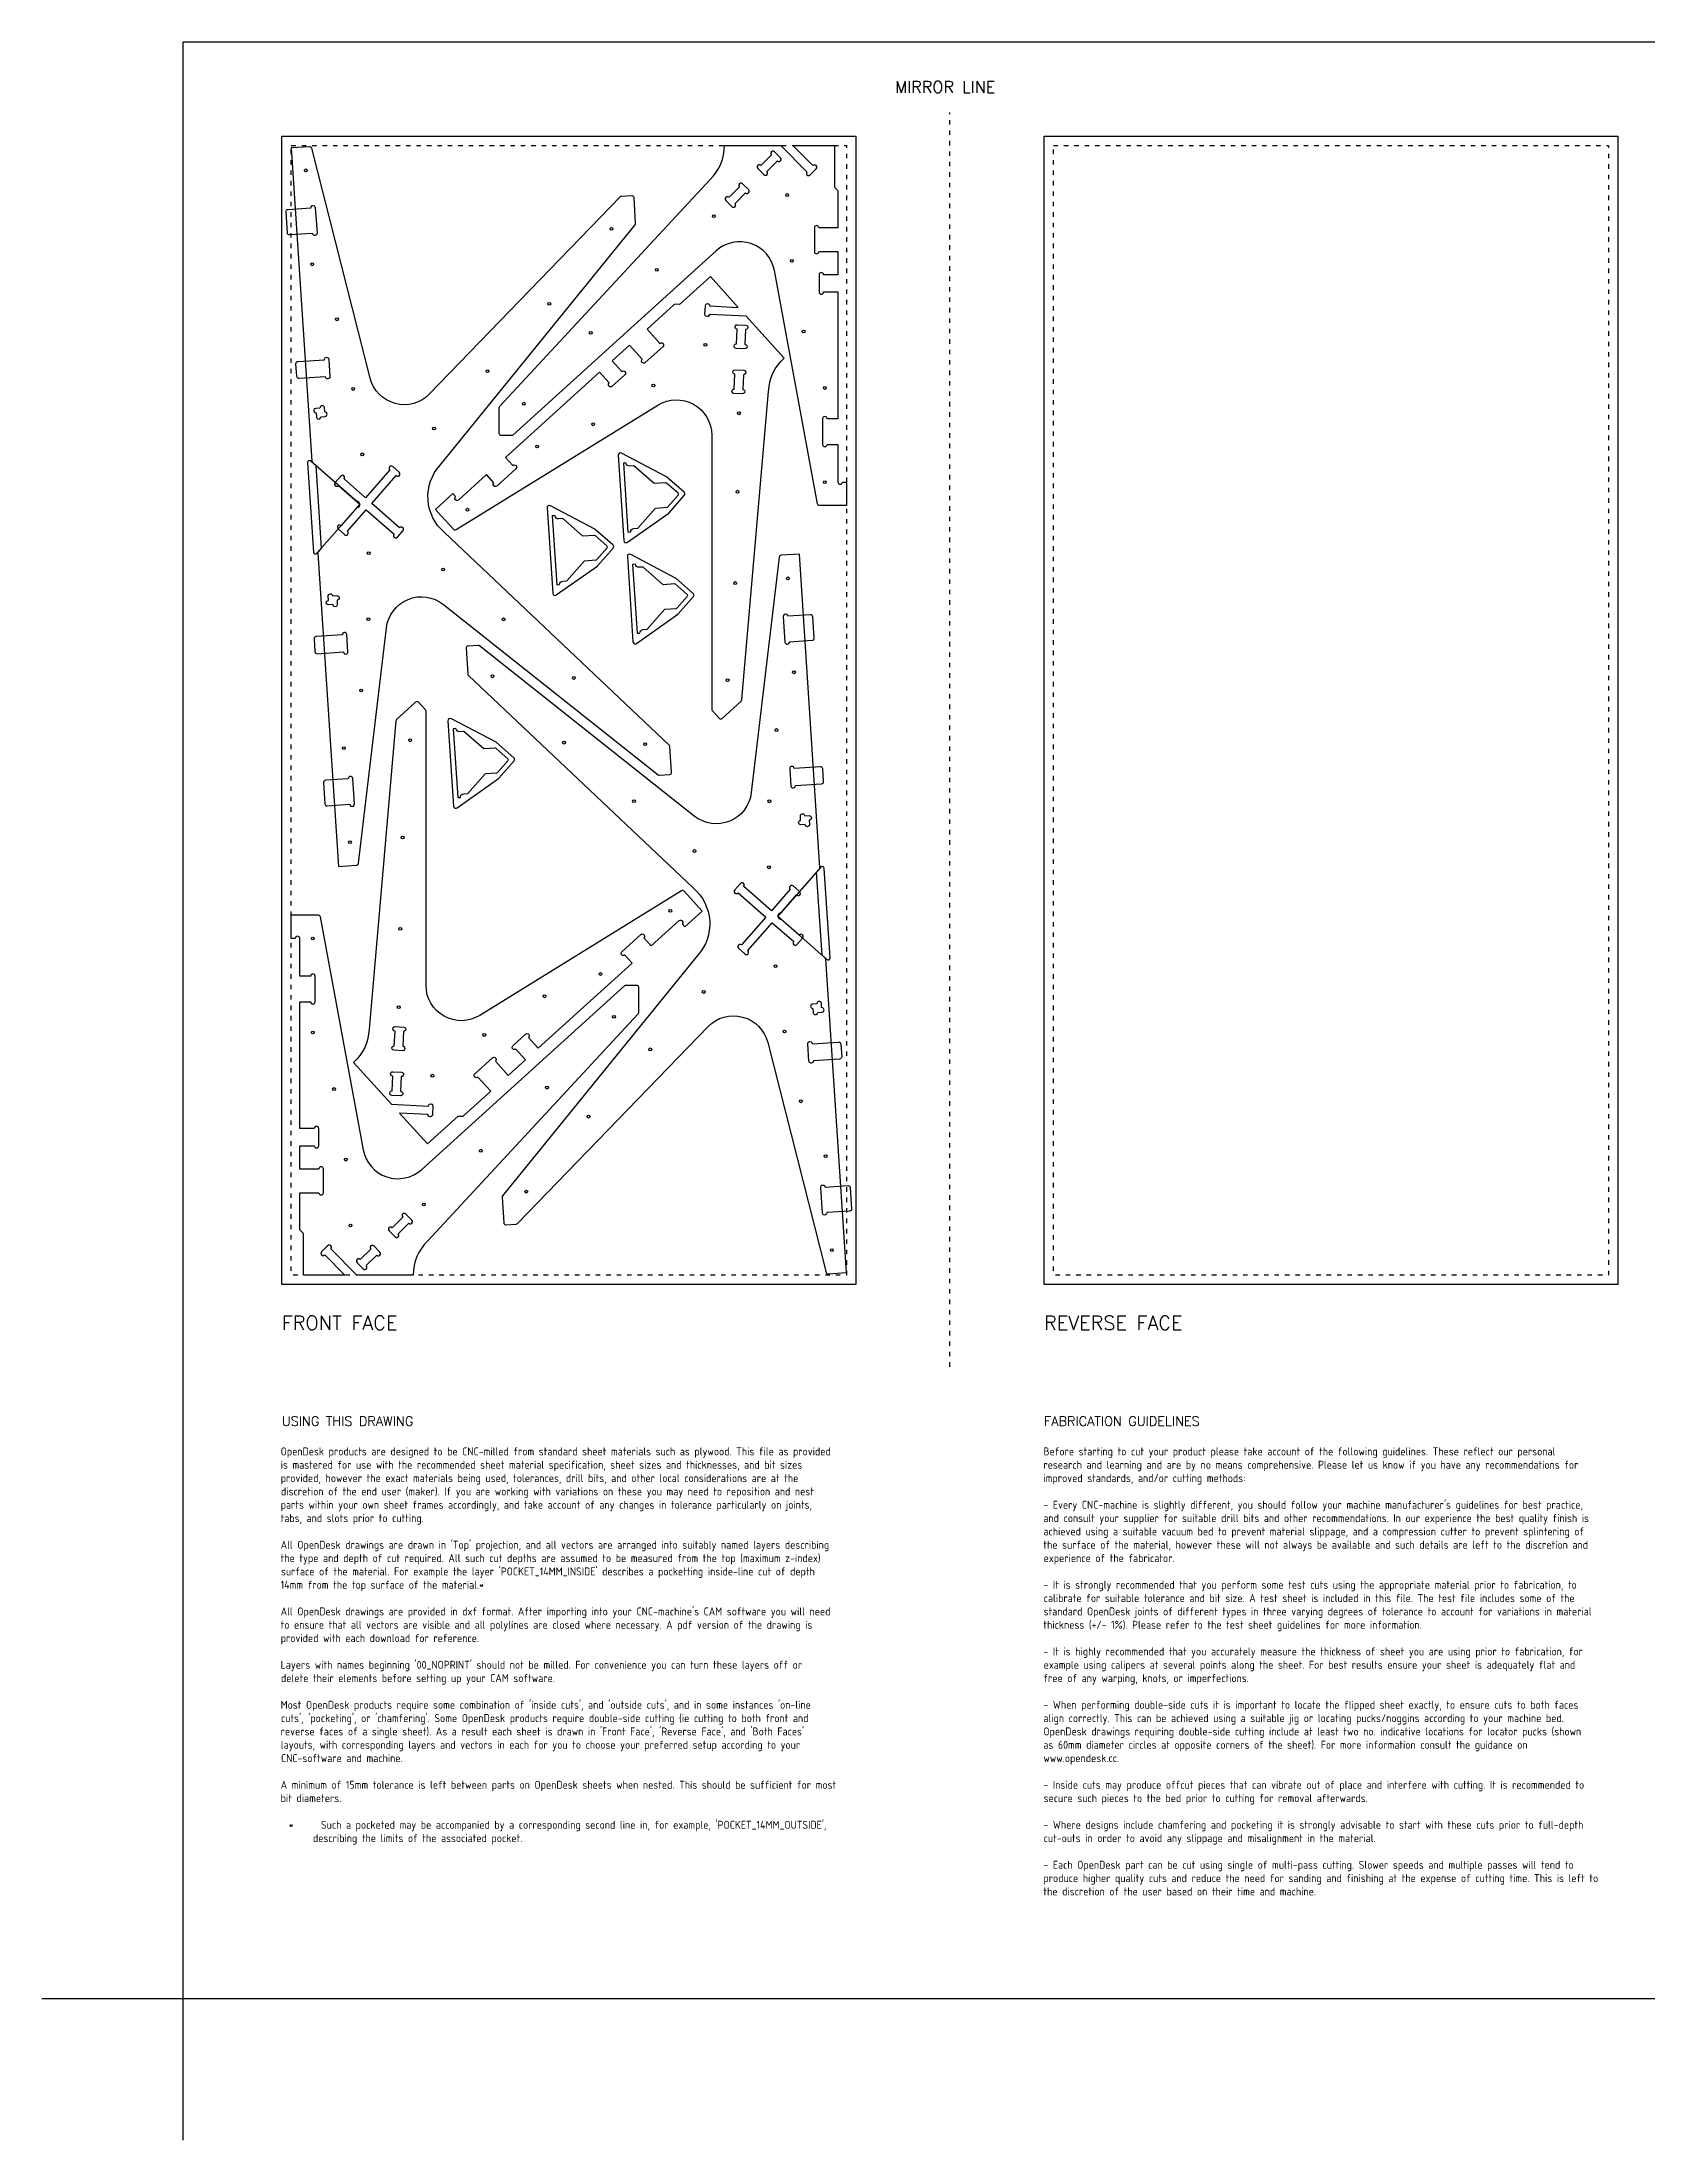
# Model space of a CAD drawing. Extents: x -300 to 5880, y -300 to 4158.
# Drawn here: x -300 to 3112, y -300 to 4158 of the extents above; entities that cross this region are included whole.
import ezdxf
from ezdxf.enums import TextEntityAlignment as Align

# ---------------------------------------------------------------- set-up
doc = ezdxf.new("R2010")
doc.units = 0
doc.header["$MEASUREMENT"] = 0
doc.linetypes.add('DGN_STYLE_5', pattern=[22.17944, 9.505474, -12.673965])
for name, color, linetype in [('00-NOPRINT_TEXT', 7, 'CONTINUOUS'), ('00_NOPRINT_TOLERANCE', 7, 'DGN_STYLE_5'), ('BOARD_$TH-NOMINAL', 3, 'CONTINUOUS'), ('TOP-CUT-INSIDE_18MM', 1, 'CONTINUOUS'), ('TOP-CUT-OUTSIDE_18MM', 220, 'CONTINUOUS'), ('TOP-HOLE-6MM-DIAM_14MM', 220, 'CONTINUOUS'), ('TOP-POCKET-INSIDE_06MM', 6, 'CONTINUOUS'), ('TOP-POCKET-INSIDE_12MM', 140, 'CONTINUOUS')]:
    doc.layers.add(name, color=color, linetype=linetype)
doc.styles.add('OD-ISOCP-17', font='isocp.shx', dxfattribs={"height": 17})
doc.styles.add('OD-SIMPLEX-20', font='simplex.shx', dxfattribs={"height": 20})
doc.styles.add('OD-SIMPLEX-25', font='simplex.shx', dxfattribs={"height": 25})
doc.styles.add('OD-SIMPLEX-30', font='simplex.shx', dxfattribs={"height": 30})

# ---------------------------------------------------------------- blocks, each defined once
blk = doc.blocks.new('*U2')
at = {"layer": '00-NOPRINT_TEXT', "style": 'OD-SIMPLEX-25'}
blk.add_text('MIRROR LINE', height=25, dxfattribs=at).set_placement((1513.3, 4049.9))

msp = doc.modelspace()

# ---------------------------------------------------------------- linework, layer by layer
at = {"layer": '00-NOPRINT_TEXT', "flags": 128}
msp.add_lwpolyline([(0, 4158), (5880, 4158), (5880, 0), (0, 0)], close=True, dxfattribs=at)
msp.add_lwpolyline([(0, -300), (0, 0), (-300, 0)], dxfattribs=at)
at = {"layer": '00_NOPRINT_TOLERANCE'}
msp.add_line((1630, 1343.2), (1630, 4008), dxfattribs=at)
at = {"layer": '00_NOPRINT_TOLERANCE', "flags": 128}
for points in [[(210, 3958), (1430, 3958), (1430, 1518), (210, 1518)], [(230, 3938), (1410, 3938), (1410, 1538), (230, 1538)], [(1830, 3958), (3050, 3958), (3050, 1518), (1830, 1518)], [(1850, 3938), (3030, 3938), (3030, 1538), (1850, 1538)]]:
    msp.add_lwpolyline(points, close=True, dxfattribs=at)
at = {"layer": 'BOARD_$TH-NOMINAL', "flags": 128}
for points in [[(210, 3958), (1430, 3958), (1430, 1518), (210, 1518)], [(1830, 3958), (3050, 3958), (3050, 1518), (1830, 1518)]]:
    msp.add_lwpolyline(points, close=True, dxfattribs=at)
at = {"layer": 'TOP-CUT-INSIDE_18MM'}
for points in [[(1263.3, 3905.2, 1.005316), (1270, 3911.9), (1257.2, 3924.7, 1.005316), (1250.5, 3918), (1228.3, 3895.8, 1.005316), (1221.6, 3889.2), (1234.5, 3876.3, 1.005316), (1241.1, 3883)], [(1195.5, 3837.4, 1.005316), (1202.2, 3844), (1189.3, 3856.9, 1.005316), (1182.7, 3850.2), (1160.4, 3827.9, 1.005316), (1153.7, 3821.3), (1166.6, 3808.4, 1.005316), (1173.2, 3815.1)], [(1177.7, 3547.8, -1.005316), (1178.1, 3557.2), (1196.3, 3556.3, -1.005316), (1195.8, 3546.9), (1194.3, 3515.5, -1.005316), (1193.9, 3506), (1175.7, 3506.9, -1.005316), (1176.2, 3516.4)], [(1173, 3451.9, -1.005316), (1173.4, 3461.3), (1191.6, 3460.4, -1.005316), (1191.1, 3451), (1189.5, 3419.6, -1.005316), (1189.1, 3410.2), (1171, 3411.1, -1.005316), (1171.5, 3420.5)], [(387.7, 3189.5), (342.1, 3229.5, 1.005316), (335.1, 3235.7), (323.1, 3222, 1.005316), (330.2, 3215.8), (375.7, 3175.9), (335.8, 3130.4, 1.005316), (329.5, 3123.3), (343.2, 3111.3, 1.005316), (349.4, 3118.4), (389.3, 3164), (448.4, 3112.2, 1.005316), (455.5, 3105.9), (467.5, 3119.6, 1.005316), (460.3, 3125.8), (401.3, 3177.6), (453.1, 3236.7, 1.005316), (459.3, 3243.7), (445.7, 3255.7, 1.005316), (439.5, 3248.6)], [(1252.3, 2286.5), (1297.9, 2246.5, 1.005316), (1304.9, 2240.3), (1316.9, 2254, 1.005316), (1309.8, 2260.2), (1264.3, 2300.1), (1304.2, 2345.6, 1.005316), (1310.5, 2352.7), (1296.8, 2364.7, 1.005316), (1290.6, 2357.6), (1250.7, 2312), (1191.6, 2363.8, 1.005316), (1184.5, 2370.1), (1172.5, 2356.4, 1.005316), (1179.7, 2350.2), (1238.7, 2298.4), (1186.9, 2239.3, 1.005316), (1180.7, 2232.3), (1194.3, 2220.3, 1.005316), (1200.5, 2227.4)], [(467, 2024.1, -1.005316), (466.6, 2014.7), (448.4, 2015.6, -1.005316), (448.9, 2025), (450.5, 2056.4, -1.005316), (450.9, 2065.8), (469, 2064.9, -1.005316), (468.5, 2055.5)], [(462.3, 1928.2, -1.005316), (461.9, 1918.8), (443.7, 1919.7, -1.005316), (444.2, 1929.1), (445.7, 1960.5, -1.005316), (446.1, 1970), (464.3, 1969.1, -1.005316), (463.8, 1959.6)], [(444.5, 1638.6, 1.005316), (437.8, 1632), (450.7, 1619.1, 1.005316), (457.3, 1625.8), (479.6, 1648.1, 1.005316), (486.3, 1654.7), (473.4, 1667.6, 1.005316), (466.8, 1660.9)], [(376.7, 1570.8, 1.005316), (370, 1564.1), (382.8, 1551.3, 1.005316), (389.5, 1558), (411.7, 1580.2, 1.005316), (418.4, 1586.8), (405.5, 1599.7, 1.005316), (398.9, 1593)]]:
    msp.add_lwpolyline(points, format="xyb", close=True, dxfattribs=at)
at = {"layer": 'TOP-CUT-OUTSIDE_18MM'}
for points in [[(273.4, 3932.3, 0.353186), (268.8, 3935.5), (230, 3933), (273.6, 3267.2, 0.198908), (275.2, 3264.1), (281.9, 3258.2), (293.5, 3082.1), (287.5, 3075.3, 0.198908), (286.4, 3072.1), (330.1, 2406.3), (368.8, 2408.8, 0.369893), (373, 2412.9), (432.2, 2913.1, -0.5872), (553.3, 2963), (1009.7, 2600.9, 0.165352), (1012.5, 2600.1), (1034.3, 2601.5, 0.414214), (1038.5, 2606.3), (1034.9, 2660.7, 0.203331), (1033.4, 2663.9), (555.8, 3115.6, -0.203449), (520.7, 3185.4, -0.203212), (546.4, 3259.1), (960.9, 3769.4, 0.203331), (962, 3772.7), (958.5, 3827.1, 0.414214), (953.7, 3831.3), (931.9, 3829.9, 0.172547), (929.1, 3828.7), (524, 3410.1, -0.587205), (397.4, 3443.8)], [(1270.5, 3938), (1326.1, 3882.4, 1.005316), (1332.8, 3875.7), (1345.6, 3888.5, 1.005316), (1338.9, 3895.2), (1296.1, 3938), (1384.3, 3938), (1384.3, 3849.8), (1390.7, 3843.4, -0.198908), (1392, 3840.2), (1392, 3763.2), (1351.3, 3763.2, 1), (1341.8, 3763.2), (1341.8, 3712.8, 1), (1351.3, 3712.8), (1392, 3712.8), (1392, 3663.2), (1361.3, 3663.2, 1), (1351.8, 3663.2), (1351.8, 3626.8, 1), (1361.3, 3626.8), (1392, 3626.8), (1392, 3357.4), (1368.8, 3357.4, 1), (1359.3, 3357.4), (1359.3, 3303, 1), (1368.8, 3303), (1392, 3303), (1392, 3223, 1), (1401.5, 3223), (1410, 3223), (1410, 3173), (1392, 3173), (1353.1, 3173, -0.369893), (1348.7, 3176.8), (1256.9, 3672.1, 0.5872), (1132.8, 3714), (701.1, 3322.7, -0.165352), (698.3, 3321.8), (676.5, 3321.8, -0.414214), (672, 3326.3), (672, 3380.8, -0.203331), (673.4, 3384), (1120.3, 3866.1, 0.203449), (1150.9, 3938)], [(1197.2, 3575.1), (1118.6, 3578.9, -1.005316), (1109.2, 3579.3), (1110.1, 3597.5, -1.005316), (1119.5, 3597), (1180, 3594), (1120.8, 3659.4), (1055.4, 3600.2), (1046.4, 3600.6, 0.198908), (1043.2, 3599.4), (986.1, 3547.7), (1013.4, 3517.6, -1), (1019.8, 3510.5), (982.4, 3476.7, -1), (976, 3483.7), (948.7, 3513.9), (912, 3480.6), (932.6, 3457.8, -1), (939, 3450.8), (912, 3426.3, -1), (905.6, 3433.4), (885, 3456.1), (685.4, 3275.2), (700.9, 3258.1, -1), (707.3, 3251), (667, 3214.5, -1), (660.6, 3221.5), (645.1, 3238.7), (585.8, 3185, -1), (579.4, 3192), (573.7, 3198.3), (536.7, 3164.7), (548.7, 3151.4), (574.8, 3122.6, 0.369893), (580.6, 3121.9), (1009.2, 3386.4, -0.5872), (1123.6, 3322.6), (1123.6, 2740, 0.165352), (1124.8, 2737.3), (1139.4, 2721.1, 0.414214), (1145.8, 2720.8), (1186.2, 2757.4, 0.203331), (1187.7, 2760.6), (1244.7, 3415.5, -0.203449), (1277.5, 3486.4)], [(949.3, 3256.7, -0.412138), (941.8, 3263.2), (935.9, 3262.8), (945.5, 3116.6), (951.4, 3117, -0.412138), (958, 3124.5), (966.9, 3125.1), (1004.4, 3167.7), (1028.7, 3169.3, 0.198912), (1030.7, 3170.3), (1052.3, 3194.9, 0.414214), (1052, 3199.1), (1027.4, 3220.7, 0.198912), (1025.3, 3221.4), (1001, 3219.8), (958.3, 3257.2)], [(798.2, 3144.7, -0.412138), (790.7, 3151.2), (784.8, 3150.9), (794.4, 3004.7), (800.3, 3005.1, -0.412138), (806.9, 3012.5), (815.9, 3013.1), (853.3, 3055.8), (877.6, 3057.4, 0.198912), (879.6, 3058.4), (901.2, 3083, 0.414214), (900.9, 3087.2), (876.3, 3108.7, 0.198912), (874.2, 3109.5), (849.9, 3107.9), (807.2, 3145.3)], [(1366.6, 1543.7, 0.353186), (1371.2, 1540.5), (1410, 1543), (1366.4, 2208.8, 0.198908), (1364.8, 2211.9), (1358.1, 2217.8), (1346.5, 2393.9), (1352.5, 2400.7, 0.198908), (1353.6, 2403.9), (1309.9, 3069.7), (1271.2, 3067.2, 0.369893), (1267, 3063.1), (1207.8, 2562.9, -0.5872), (1086.7, 2513), (630.3, 2875.1, 0.165352), (627.5, 2875.9), (605.7, 2874.5, 0.414214), (601.5, 2869.7), (605.1, 2815.3, 0.203331), (606.6, 2812.1), (1084.2, 2360.4, -0.203449), (1119.3, 2290.6, -0.203212), (1093.6, 2216.9), (679.1, 1706.6, 0.203331), (678, 1703.3), (681.5, 1648.9, 0.414214), (686.3, 1644.7), (708.1, 1646.1, 0.172547), (710.9, 1647.3), (1116, 2065.9, -0.587205), (1242.6, 2032.2)], [(968.9, 3041.7, -0.412138), (961.4, 3048.2), (955.4, 3047.8), (965, 2901.6), (971, 2902, -0.412138), (977.5, 2909.5), (986.5, 2910.1), (1023.9, 2952.8), (1048.2, 2954.3, 0.198912), (1050.3, 2955.3), (1071.8, 2980, 0.414214), (1071.6, 2984.1), (1047, 3005.7, 0.198912), (1044.8, 3006.4), (1020.5, 3004.8), (977.8, 3042.3)], [(442.8, 1900.9), (521.4, 1897.1, -1.005316), (530.8, 1896.7), (529.9, 1878.5, -1.005316), (520.5, 1879), (460, 1882), (519.2, 1816.6), (584.6, 1875.8), (593.6, 1875.4, 0.198908), (596.8, 1876.6), (653.9, 1928.3), (626.6, 1958.4, -1), (620.2, 1965.5), (657.6, 1999.3, -1), (664, 1992.3), (691.3, 1962.1), (728, 1995.4), (707.4, 2018.2, -1), (701, 2025.2), (728, 2049.7, -1), (734.4, 2042.6), (755, 2019.9), (954.6, 2200.8), (939.1, 2217.9, -1), (932.7, 2225), (973, 2261.5, -1), (979.4, 2254.5), (994.9, 2237.3), (1054.2, 2291, -1), (1060.6, 2284), (1066.3, 2277.7), (1103.3, 2311.3), (1091.3, 2324.6), (1065.2, 2353.4, 0.369893), (1059.4, 2354.1), (630.8, 2089.6, -0.5872), (516.4, 2153.4), (516.4, 2736, 0.165352), (515.2, 2738.7), (500.6, 2754.9, 0.414214), (494.2, 2755.2), (453.8, 2718.6, 0.203331), (452.3, 2715.4), (395.3, 2060.5, -0.203449), (362.5, 1989.6)], [(587.6, 2692.5, -0.412138), (580.1, 2699.1), (574.1, 2698.7), (583.7, 2552.5), (589.6, 2552.9, -0.412138), (596.2, 2560.4), (605.2, 2560.9), (642.6, 2603.6), (666.9, 2605.2, 0.198912), (669, 2606.2), (690.5, 2630.8, 0.414214), (690.3, 2635), (665.7, 2656.6, 0.198912), (663.5, 2657.3), (639.2, 2655.7), (596.5, 2693.1)], [(369.5, 1538), (313.9, 1593.6, 1.005316), (307.2, 1600.3), (294.4, 1587.5, 1.005316), (301.1, 1580.8), (343.9, 1538), (255.7, 1538), (255.7, 1626.2), (249.3, 1632.6, -0.198908), (248, 1635.8), (248, 1712.8), (288.7, 1712.8, 1), (298.2, 1712.8), (298.2, 1763.2, 1), (288.7, 1763.2), (248, 1763.2), (248, 1812.8), (278.7, 1812.8, 1), (288.2, 1812.8), (288.2, 1849.2, 1), (278.7, 1849.2), (248, 1849.2), (248, 2118.6), (271.2, 2118.6, 1), (280.7, 2118.6), (280.7, 2173, 1), (271.2, 2173), (248, 2173), (248, 2253, 1), (238.5, 2253), (230, 2253), (230, 2303), (248, 2303), (286.9, 2303, -0.369893), (291.3, 2299.2), (383.1, 1803.9, 0.5872), (507.2, 1762), (938.9, 2153.3, -0.165352), (941.7, 2154.2), (963.5, 2154.2, -0.414214), (968, 2149.7), (968, 2095.2, -0.203331), (966.6, 2092), (519.7, 1609.9, 0.203449), (489.1, 1538)]]:
    msp.add_lwpolyline(points, format="xyb", close=True, dxfattribs=at)
at = {"layer": 'TOP-HOLE-6MM-DIAM_14MM'}
for centre in [(261.1, 3885.1), (1284.1, 3832.8), (1128.3, 3788), (910.5, 3760.9), (274.2, 3685.6), (1007.1, 3673.8), (1294.1, 3692.8), (327, 3568.8), (778.4, 3601.4), (866.5, 3539.8), (1319.1, 3542.8), (1110.1, 3514.5), (646.9, 3458.5), (361.7, 3420.7), (724.2, 3389.3), (999.7, 3427.9), (1364.1, 3422.8), (871.7, 3345.7), (1181.6, 3369), (533.4, 3336.5), (752.6, 3298.4), (380.9, 3281.7), (1364.1, 3222.8), (604.4, 3164.1), (1178.3, 3202.4), (394.6, 3071.7), (553, 3037.2), (1173.4, 3008.3), (1285.3, 3018.2), (393.8, 2931.4), (681.4, 2931.2), (657.7, 2810.2), (830.4, 2806.7), (1298.4, 2818.6), (378.7, 2780.1), (1157.4, 2801.8), (482.6, 2674.2), (1261.3, 2695.9), (341.6, 2657.4), (809.6, 2669.3), (982.3, 2665.8), (958.6, 2544.8), (1246.2, 2544.6), (354.7, 2457.8), (466.6, 2467.7), (1087, 2438.8), (1245.4, 2404.3), (461.7, 2273.6), (1035.6, 2311.9), (275.9, 2253.2), (1259.1, 2194.3), (887.4, 2177.6), (1106.6, 2139.5), (458.4, 2107), (768.3, 2130.3), (275.9, 2053.2), (640.3, 2048.1), (915.8, 2086.7), (1278.3, 2055.3), (993.1, 2017.5), (529.9, 1961.5), (320.9, 1933.2), (773.5, 1936.2), (861.6, 1874.6), (1313, 1907.2), (345.9, 1783.2), (632.9, 1802.2), (1365.8, 1790.4), (729.5, 1715.1), (511.7, 1688), (355.9, 1643.2), (1378.9, 1590.9)]:
    msp.add_circle(centre, 3, dxfattribs=at)
at = {"layer": 'TOP-POCKET-INSIDE_06MM'}
for points in [[(932, 3284.1, 0.611424), (924.8, 3279.7), (936.6, 3098.4, 0.611424), (944.4, 3095), (1032.4, 3157.1, 0.040293), (1032.9, 3157.6), (1065.3, 3194.5, 0.414214), (1064.8, 3201.2), (1028, 3233.6, 0.040293), (1027.3, 3234)], [(780.9, 3172.1, 0.611424), (773.7, 3167.8), (785.6, 2986.5, 0.611424), (793.3, 2983.1), (881.3, 3045.2, 0.040293), (881.9, 3045.7), (914.2, 3082.6, 0.414214), (913.8, 3089.3), (876.9, 3121.6, 0.040293), (876.3, 3122.1)], [(951.6, 3069.1, 0.611424), (944.3, 3064.7), (956.2, 2883.4, 0.611424), (964, 2880.1), (1051.9, 2942.1, 0.040293), (1052.5, 2942.6), (1084.8, 2979.5, 0.414214), (1084.4, 2986.2), (1047.5, 3018.6, 0.040293), (1046.9, 3019)], [(570.3, 2720, 0.611424), (563, 2715.6), (574.9, 2534.3, 0.611424), (582.7, 2530.9), (670.6, 2593, 0.040293), (671.2, 2593.5), (703.5, 2630.4, 0.414214), (703.1, 2637.1), (666.2, 2669.5, 0.040293), (665.6, 2669.9)]]:
    msp.add_lwpolyline(points, format="xyb", close=True, dxfattribs=at)
at = {"layer": 'TOP-POCKET-INSIDE_12MM'}
for points in [[(221.8, 3752.4), (218.9, 3797.2, -0.414213), (223.3, 3802.3), (271.6, 3805.4, -1.000001), (281.1, 3806.1), (284.7, 3751.8, -0.999999), (275.2, 3751.2), (226.9, 3748, -0.414214)], [(241.8, 3447.3), (240, 3474.1, -0.414214), (244.5, 3479.2), (300.3, 3482.8, -1), (309.8, 3483.5), (312.2, 3447.1, -1), (302.6, 3446.5), (246.9, 3442.9, -0.414214)], [(369.8, 3169.1, 1), (369, 3181.8), (271.3, 3267.5, 0.668179), (264.7, 3264.2), (277.1, 3073.9, 0.668179), (284.1, 3071.5)], [(1341.6, 2891.8), (1338.7, 2936.6, 0.414213), (1333.6, 2941), (1285.3, 2937.8, 1.000001), (1275.8, 2937.2), (1279.4, 2882.9, 0.999999), (1288.9, 2883.5), (1337.2, 2886.7, 0.414214)], [(278.4, 2889.4), (280.1, 2862.6, 0.414214), (285.2, 2858.1), (341, 2861.8, 1), (350.5, 2862.4), (348.1, 2898.7, 1), (338.6, 2898.1), (282.8, 2894.4, 0.414214)], [(298.4, 2584.2), (301.3, 2539.4, 0.414213), (306.4, 2535), (354.7, 2538.2, 1.000001), (364.2, 2538.8), (360.6, 2593.1, 0.999999), (351.1, 2592.5), (302.8, 2589.3, 0.414214)], [(1361.6, 2586.6), (1359.9, 2613.4, 0.414214), (1354.8, 2617.9), (1299, 2614.2, 1), (1289.5, 2613.6), (1291.9, 2577.3, 1), (1301.4, 2577.9), (1357.2, 2581.6, 0.414214)], [(1270.2, 2306.9, 1), (1271, 2294.2), (1368.7, 2208.5, 0.668179), (1375.3, 2211.8), (1362.9, 2402.1, 0.668179), (1355.9, 2404.5)], [(1398.2, 2028.7), (1400, 2001.9, -0.414214), (1395.5, 1996.8), (1339.7, 1993.2, -1), (1330.2, 1992.5), (1327.8, 2028.9, -1), (1337.4, 2029.5), (1393.1, 2033.1, -0.414214)], [(1418.2, 1723.6), (1421.1, 1678.8, -0.414213), (1416.7, 1673.7), (1368.4, 1670.6, -1.000001), (1358.9, 1669.9), (1355.3, 1724.2, -0.999999), (1364.8, 1724.8), (1413.1, 1728, -0.414214)]]:
    msp.add_lwpolyline(points, format="xyb", close=True, dxfattribs=at)
at = {"layer": 'TOP-POCKET-INSIDE_12MM', "flags": 128}
for points in [[(282.7, 3369.9), (283.3, 3361.1, 1), (292.8, 3361.7), (301.7, 3362.3, 0.999997), (301.1, 3371.8), (300.5, 3380.6, 0.999998), (291, 3380), (282.1, 3379.4, 1), (282.7, 3369.9)], [(308.9, 2971.4), (308.3, 2980.3, -1), (317.8, 2980.9), (326.6, 2981.5, -0.999997), (327.3, 2972), (327.8, 2963.1, -0.999998), (318.3, 2962.5), (309.5, 2961.9, -1), (308.9, 2971.4)], [(1331.1, 2504.6), (1331.7, 2495.7, -1), (1322.2, 2495.1), (1313.4, 2494.5, -0.999997), (1312.7, 2504), (1312.2, 2512.9, -0.999998), (1321.7, 2513.5), (1330.5, 2514.1, -1), (1331.1, 2504.6)], [(1357.3, 2106.1), (1356.7, 2114.9, 1), (1347.2, 2114.3), (1338.3, 2113.7, 0.999997), (1338.9, 2104.2), (1339.5, 2095.4, 0.999998), (1349, 2096), (1357.9, 2096.6, 1), (1357.3, 2106.1)]]:
    msp.add_lwpolyline(points, format="xyb", close=True, dxfattribs=at)

# ---------------------------------------------------------------- block references
at = {"layer": '00-NOPRINT_TEXT'}
msp.add_blockref('*U2', (0, 0), dxfattribs=at)

# ---------------------------------------------------------------- texts
at = {"layer": '00-NOPRINT_TEXT', "color": 7}
for s, height, style, p in [('FRONT FACE', 30, 'OD-SIMPLEX-30', (210, 1451.3)), ('REVERSE FACE', 30, 'OD-SIMPLEX-30', (1830, 1451.3)), ('USING THIS DRAWING', 20, 'OD-SIMPLEX-20', (210, 1237.4)), ('FABRICATION GUIDELINES', 20, 'OD-SIMPLEX-20', (1830, 1237.4))]:
    msp.add_text(s, height=height, rotation=360, dxfattribs=dict(at, style=style)).set_placement(p, align=Align.TOP_LEFT)
at = {"layer": '00-NOPRINT_TEXT', "color": 7, "style": 'OD-ISOCP-17'}
for s, p in [('OpenDesk products are designed to be CNC-milled from standard sheet materials such as plywood. This file as provided', (207.4, 1154.7)), ('Before starting to cut your product please take account of the following guidelines. These reflect our personal', (1828.7, 1154.7)), ('is mastered for use with the recommended sheet material specification, sheet sizes and thicknesses, and bit sizes', (207.4, 1126.3)), ('provided, however the exact materials being used, tolerances, drill bits, and other local considerations are at the', (207.4, 1098)), ('research and learning and are by no means comprehensive. Please let us know if you have any recommendations for', (1828.7, 1126.3)), ('improved standards, and/or cutting methods:', (1828.7, 1098)), ('discretion of the end user (maker). If you are working with variations on these you may need to reposition and nest', (208.1, 1069.7)), ('tabs, and slots prior to cutting.', (207.4, 1013)), ('parts within your own sheet frames accordingly, and take account of any changes in tolerance particularly on joints,', (207.4, 1041.3)), ("- Every CNC-machine is slightly different, you should follow your machine manufacturer's guidelines for best practice,", (1828.7, 1041.3)), ('and consult your supplier for suitable drill bits and other recommendations. In our experience the best quality finish is', (1828.7, 1013)), ('achieved using a suitable vacuum bed to prevent material slippage, and a compression cutter to prevent splintering of', (1828.7, 984.7)), ('the type and depth of cut required. All such cut depths are assumed to be measured from the top (maximum z-index)', (207.4, 928)), ("All OpenDesk drawings are drawn in 'Top' projection, and all vectors are arranged into suitably named layers describing", (207.4, 956.3)), ('the surface of the material, however these will not always be available and such details are left to the discretion and', (1828.7, 956.3)), ('experience of the fabricator.', (1829.2, 928)), ("surface of the material. For example the layer 'POCKET_14MM_INSIDE' describes a pocketting inside-line cut of depth", (208, 899.7)), ('14mm from the top surface of the material.*', (207.4, 871.3)), ('- It is strongly recommended that you perform some test cuts using the appropriate material prior to fabrication, to', (1828.7, 871.3)), ('calibrate for suitable tolerance and bit size. A test sheet is included in this file. The test file includes some of the', (1829.3, 843)), ('to ensure that all vectors are visible and all polylines are closed where necessary. A pdf version of the drawing is', (207.4, 786.3)), ("All OpenDesk drawings are provided in dxf format. After importing into your CNC-machine's CAM software you will need", (207.4, 814.7)), ('thickness (+/- 1%%%). Please refer to the test sheet guidelines for more information.', (1828.7, 786.3)), ('standard OpenDesk joints of different types in three varying degrees of tolerance to account for variations in material', (1829.2, 814.7)), ('provided with each download for reference.', (207.4, 758)), ("Layers with names beginning '00_NOPRINT' should not be milled. For convenience you can turn these layers off or", (207.4, 701.3)), ('- It is highly recommended that you accurately measure the thickness of sheet you are using prior to fabrication, for', (1828.7, 729.7)), ('example using calipers at several points along the sheet. For best results ensure your sheet is adequately flat and', (1829.2, 701.3)), ('delete their elements before setting up your CAM software.', (208.1, 673)), ('free of any warping, knots, or imperfections.', (1828.7, 673)), ("Most OpenDesk products require some combination of 'inside cuts', and 'outside cuts', and in some instances 'on-line", (207.4, 616.3)), ('- When performing double-side cuts it is important to locate the flipped sheet exactly, to ensure cuts to both faces', (1828.7, 616.3)), ("reverse faces of a single sheet). As a result each sheet is drawn in 'Front Face', 'Reverse Face', and 'Both Faces'", (207.4, 559.7)), ("cuts', 'pocketing', or 'chamfering'. Some OpenDesk products require double-side cutting (ie cutting to both front and", (208.1, 588)), ('align correctly. This can be achieved using a suitable jig or locating pucks/noggins according to your machine bed.', (1828.7, 588)), ('layouts, with corresponding layers and vectors in each for you to choose your preferred setup according to your', (207.8, 531.3)), ('as 60mm diameter circles at opposite corners of the sheet). For more information consult the guidance on', (1828.7, 531.3)), ('OpenDesk drawings requiring double-side cutting include at least two no. indicative locations for locator pucks (shown', (1828.7, 559.7)), ('CNC-software and machine.', (208.2, 503)), ('www.opendesk.cc.', (1828.7, 503)), ('A minimum of 15mm tolerance is left between parts on OpenDesk sheets when nested. This should be sufficient for most', (207.4, 446.3)), ('- Inside cuts may produce offcut pieces that can vibrate out of place and interfere with cutting. It is recommended to', (1828.7, 446.3)), ('bit diameters.', (207.4, 418)), ('secure such pieces to the bed prior to cutting for removal afterwards.', (1829.2, 418)), ("*      Such a pocketed may be accompanied by a corresponding second line in, for example, 'POCKET_14MM_OUTSIDE',", (224.4, 361.3)), ('- Where designs include chamfering and pocketing it is strongly advisable to start with these cuts prior to full-depth', (1828.7, 361.3)), ('describing the limits of the associated pocket.', (276.1, 333)), ('cut-outs in order to avoid any slippage and misalignment in the material.', (1829.3, 333)), ('- Each OpenDesk part can be cut using single of multi-pass cutting. Slower speeds and multiple passes will tend to', (1828.7, 276.3)), ('the discretion of the user based on their time and machine.', (1828.7, 219.7)), ('produce higher quality cuts and reduce the need for sanding and finishing at the expense of cutting time. This is left to', (1828.7, 248))]:
    msp.add_text(s, height=17, rotation=360, dxfattribs=at).set_placement(p)

doc.saveas('drawing.dxf')
